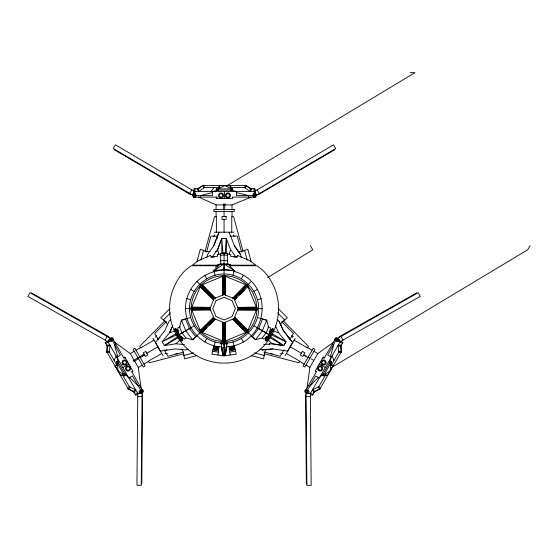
<?xml version="1.0" encoding="UTF-8"?>
<svg xmlns="http://www.w3.org/2000/svg" width="558" height="558" viewBox="0 0 558 558"><rect width="100%" height="100%" fill="white"/><g stroke="black" fill="none" stroke-linecap="round" stroke-linejoin="round"><path stroke-width="0.84" d="M323.438 375.946L331.647 361.724L330.566 361.096L322.357 375.318L323.438 375.946L323.452 373.414L319.295 377.947L315.723 375.89L307.256 390.551M142.074 393.453L141.251 485.348L136.947 485.307L137.763 393.418L142.074 393.453L141.878 392.713L140.567 393.439L139.263 392.699A1.43 1.43 0 0 1 139.277 391.235L140.881 390.551L132.413 375.89L128.835 377.947L124.678 373.414L124.699 375.946L125.78 375.318L117.564 361.096L116.483 361.724L124.699 375.946M224.065 274.027C205.56 273.908 189.371 290.097 189.483 308.609C189.371 327.114 205.56 343.31 224.065 343.191C242.577 343.31 258.766 327.114 258.647 308.609C258.766 290.097 242.577 273.908 224.065 274.027L224.065 263.899L235.106 271.069C214.307 266.689 192.747 277.347 186.839 298.635C180.436 321.024 198.111 346.211 221.575 346.818L222.795 355.641L225.334 355.641L227.029 342.8L221.101 342.8L222.795 355.641M269.681 333.454L269.654 334.933L267.038 338.336M265.81 340.638L270.023 335.079L272.653 328.732L270.093 331.389L270.023 335.079L268.614 337.332M107.087 352.286L107.506 345.088L109.926 345.193L109.508 352.384L107.087 352.286L106.745 351.693L107.024 345.137M223.549 209.473L223.8 203.705M251.121 355.537L263.599 358.857L264.715 352.154L266.452 349.141M330.19 370.665L330.734 363.307L332.784 366.174L327.441 375.429L323.933 375.088L330.036 370.93M224.581 209.473L225.02 203.705M225.167 253.234L226.332 238.489L221.798 238.44L217.669 249.335L212.159 257.078M253.046 194.616A1.541 1.541 0 0 0 253.499 195.677L253.227 193.87A1.43 1.43 0 0 1 254.49 193.124L255.78 193.877L255.815 195.377A1.43 1.43 0 0 1 255.585 195.684M226.841 344.405L227.029 342.8M224.065 270.072L224.156 267.735M217.962 355L219.078 346.49M233.014 342.012L236.285 354.197L224.065 355.809L221.456 347.711L221.575 346.818M233.014 275.206L234.13 270.707L227.88 263.899L220.257 263.899L217.655 264.855L215.381 267.331M225.334 355.641L226.562 346.818C269.479 344.3 275.387 282.662 234.039 271.383M307.074 387.845L309.885 367.352L317.851 353.556L333.356 342.326M193.382 195.684A1.43 1.43 0 0 1 193.152 195.377L193.187 193.877L194.477 193.124A1.43 1.43 0 0 1 195.739 193.87L195.53 195.593L212.465 195.593L212.465 191.471L218.478 190.132L216.274 188.883L216.274 190.132L232.7 190.132L232.7 188.883L216.274 188.883M207.053 257.189L207.513 254.567L213.526 246.169L219.078 232.198L213.526 246.169M213.812 345.897L212.619 351.331L218.345 352.084M229.282 254.448L230.461 249.384L226.332 238.44L221.798 238.489L217.669 249.384L218.848 254.448M255.606 265.741L255.606 265.19L250.193 260.858L237.589 255.418L237.359 256.31L233.865 256.764L236.662 256.764M306.063 393.453L310.367 393.418L311.183 485.307L306.879 485.348L306.063 393.453L306.258 392.713L307.57 393.439L308.867 392.699A1.43 1.43 0 0 0 308.853 391.235L307.151 390.565A1.541 1.541 0 0 1 308.295 390.705M215.116 342.012L211.852 354.197L224.065 355.809L226.681 347.711L226.562 346.818M196.96 261.716L200.315 249.245L206.676 251.63L210.157 251.63M200.957 260.119L203.642 250.144M206.676 251.63L210.854 236.153L217.167 236.153M330.35 356.576L333.754 344.663L332.442 343.902M269.974 335.17L266.808 337.074L266.494 336.837L265.475 340.38L266.543 341.203L270.449 335.323L273.532 329.094L272.283 328.578L269.723 331.236L270.093 331.389M265.789 340.624L266.808 337.074M114.174 360.475L116.05 355.795M217.948 189.636L219.559 185.674L230.245 185.674L231.703 188.883L225.055 185.674M191.275 309.962L210.457 309.802L191.275 309.962L190.78 308.769L191.275 307.256L210.457 307.416L191.275 307.256M199.924 286.38L213.595 299.827L199.924 286.38L200.643 284.957L201.836 284.468L215.283 298.139L201.836 284.468M191.666 307.416L200.315 286.54M210.066 307.256L209.571 308.448L210.066 309.962M213.205 299.667L213.7 298.474L215.123 297.749M215.283 319.078L201.836 332.749L200.42 332.031L199.924 330.838L213.595 317.39L199.924 330.838M225.418 275.819L225.258 295.001L225.418 275.819L224.225 275.324L222.712 275.819L222.872 295.001L222.712 275.819M201.836 332.749L206.83 327.532M222.712 341.398L222.872 322.217L222.712 341.398L223.904 341.894L225.418 341.398L225.258 322.217L225.418 341.398M246.294 284.468L232.846 298.139L246.294 284.468L247.487 284.957L247.327 285.347A32.894 32.894 0 0 0 195.579 292.162A32.894 32.894 0 0 0 215.555 340.38A32.894 32.894 0 0 0 256.959 308.609L257.35 308.448L256.854 307.256L237.68 307.416L256.854 307.256M234.925 317.551L234.43 318.744L233.007 319.469L232.846 319.078L246.294 332.749L247.487 332.261L248.212 330.838L234.925 317.551L234.534 317.39L248.212 330.838M236.948 297.414L234.534 299.827L248.212 286.38L247.717 285.187L247.327 285.347L252.551 292.162L255.836 300.092L256.959 308.609L257.35 308.769L256.854 309.962L237.68 309.802L238.071 309.962L238.559 308.769L238.071 307.256M247.822 330.678L256.464 309.802M248.519 333.063L255.466 339.752L262.281 330.873L266.738 320.229L262.553 319.106L258.528 328.711L252.404 336.69L255.466 339.752L262.281 337.932L266.208 332.728L268.565 327.037L266.738 320.229L257.468 317.558M271.3 330.964L269.654 334.933L263.878 339.152L262.26 337.918M272.681 328.746L270.051 335.093L254.016 325.9M172.736 325.656L169.534 332.707L174.556 331.173M172.778 325.628L169.576 332.687L162.169 341.726L164.436 345.653L175.972 343.763L184.496 344.621M219.559 185.674L218.101 188.883L224.748 185.674M270.442 334.381L271.209 332.826M128.173 388.8L129.289 386.659L135.733 389.889L134.611 392.037L128.173 388.8L135.057 392.811M155.654 337.255L156.456 335.811M31.318 293.417L31.569 292.964L108.963 336.739L108.712 337.185M105.085 340.08L107.199 336.334M110.01 337.918L107.889 341.67L27.9 296.431L30.02 292.685L110.554 338.455A1.43 1.43 0 0 1 110.93 338.497M204.8 341.984L206.774 338.56M241.356 278.658L243.337 275.233M269.061 344.628L269.933 343.121M280.367 325.049L282.104 322.036L287.349 317.725L278.233 308.581M263.641 344.621L272.199 343.784L283.659 345.632L285.926 341.705L271.781 334.967M267.728 339.613L272.164 343.763L283.701 345.653L285.968 341.726L278.554 332.687L275.359 325.628M283.917 349.866L280.207 356.283L264.715 352.154M289.721 339.808L293.424 333.391L282.104 322.036M291.701 341.182L283.408 330.699L279.077 321.255L283.338 330.664L292.671 342.452L287.677 351.101L272.806 348.917L262.525 349.922L272.806 348.917M285.138 355.648L295.168 338.281M305.672 390.272L316.414 371.663M335.177 339.166L324.107 358.334L322.956 357.671M325.928 374.376L318.193 387.782L320.146 388.912M331.117 365.392L339.278 351.261L341.231 352.391M313.073 392.811L319.964 388.8L318.841 386.659L312.403 389.889L313.519 392.037L319.964 388.8M341.05 352.286L340.624 345.088L338.204 345.193L338.629 352.384L341.05 352.286L341.391 351.693L341.112 345.137M530.1 245.625L527.68 249.81L331.187 367.813M114.536 149.279L114.271 149.725L190.878 194.868L191.136 194.421M189.643 193.542L191.826 189.832M192.419 195.174L194.609 191.471L115.436 144.815L113.253 148.519L193.159 195.377M213.819 236.459L214.67 235.037M245.569 185.465L244.271 187.509L250.291 191.471L251.588 189.42L245.569 185.465L251.791 188.981M118.101 370.93L124.204 375.088L120.695 375.429L115.353 366.174L117.396 363.307L117.947 370.665M111.816 340.673L110.533 341.447A1.43 1.43 0 0 1 109.263 340.729L109.27 339.229L110.547 338.455M115.353 366.174L117.975 362.798M210.924 191.471L214.042 187.509M155.396 342.493L164.791 330.664L168.99 321.296L171.027 319.588M241.879 252.083L242.974 250.891L233.607 216.741L231.758 216.741L231.758 232.198M318.332 377.396L309.711 386.296L308.4 385.543M169.897 308.581L160.781 317.725L166.026 322.036L167.77 325.049M163.222 320.153L170.511 312.836M166.026 322.036L154.706 333.391L158.416 339.808M196.814 335.86L192.67 339.752L185.856 337.932L182.103 333.042L179.571 327.037L181.392 320.229L190.662 317.558M200.42 332.031L214.091 318.583L224.065 322.712L234.039 318.583L238.168 308.609L234.039 298.635L224.065 294.505L214.091 298.635L209.961 308.609L214.091 318.583L200.643 332.261M247.487 284.957L234.039 298.635L247.717 285.187M199.611 333.063L192.67 339.752L185.856 330.873L181.392 320.229L186.839 318.583M248.519 284.155L251.316 281.358M209.25 325.119L214.077 320.285M239.368 294.994L244.195 290.167M337.206 338.497A1.43 1.43 0 0 1 337.583 338.455L418.116 292.685L420.23 296.431L340.24 341.67L338.12 337.918M175.972 343.763L180.401 339.613M215.848 269.221L213.023 271.069L214.091 271.383L215.116 275.206M192.531 265.741L192.531 265.19L197.937 260.858L210.54 255.418L210.771 256.31L214.272 256.764L211.468 256.764M194.114 325.9L177.681 335.323L174.605 329.094L175.847 328.578L178.407 331.236L178.044 331.389L175.477 328.732M175.456 328.746L178.142 335.191L182.905 337.597M181.636 336.837L182.661 340.38L181.587 341.203L177.681 335.323L178.086 335.093L178.044 331.389M185.87 337.918L184.259 339.152L178.476 334.933L176.83 330.964M164.471 345.632L177.381 336.753M133.697 361.884L138.475 358.62M203.398 185.465L197.379 189.42L198.676 191.471L204.695 187.509L203.398 185.465L202.714 185.465L197.176 188.981M133.083 360.831L137.959 357.727M267.505 277.703L312.738 249.81L310.318 245.625M226.304 186.163L415.019 72.652L410.186 72.652M265.231 337.597L266.494 336.837M267.756 336.069L269.654 334.933L270.428 327.811L267.924 326.772M256.547 195.174L335.721 148.519L333.531 144.815L254.357 191.471L256.547 195.174L255.808 195.377M331.647 361.724L329.464 363.007L331.312 357.134L327.741 355.069L336.118 339.92A1.541 1.541 0 0 0 336.858 341.231L337.597 341.447A1.43 1.43 0 0 0 338.873 340.729L338.866 339.229L337.583 338.455M108.524 340.54L109.096 340.213M107.98 341.824L110.121 340.589M105.692 343.365L108.078 341.991M109.926 345.193L107.541 346.567L105.176 342.479L107.561 341.098L138.091 393.983L135.706 395.357L133.348 391.27L135.733 389.889M115.687 343.902L114.383 344.663L117.78 356.576M106.745 351.693L128.514 389.393M106.899 352.391L108.859 351.261L117.013 365.392M114.781 342.326L130.286 353.556L134.234 351.275M135.992 350.264L141.223 347.243M123.604 357.608L124.762 356.946L132.971 371.168L131.814 371.837M154.05 340.15L140.658 347.878L139.73 346.281L164.624 321.094L166.207 321.443M125.18 357.671L124.022 358.334L112.96 339.166M157.865 338.866L160.097 337.576M114.976 366.39L116.406 365.56M176.481 333.461L162.169 341.726L176.349 334.967M139.716 356.708L144.041 354.211M138.217 358.173L139.974 357.155M142.137 355.906L143.58 355.076M146.768 353.235L157.956 346.776M254.016 291.318L257.44 289.337M181.322 337.074L182.34 340.624L178.162 335.17L177.737 335.421L190.69 327.874M122.83 367.541L128.863 364.053M140.232 357.608L144.557 355.111M164.436 345.653L178.748 337.388M165.51 350.382L166.988 349.524M161.736 353.479L148.351 361.207L149.279 362.805L183.533 353.842M141.062 387.845L138.251 367.352L142.199 365.072M143.957 364.053L148.435 361.472M127.984 388.912L129.944 387.782L122.202 374.376M139.73 385.543L138.419 386.296L129.805 377.396M135.196 394.471L137.582 393.097M139.061 393.425L139.626 393.097M232.7 188.883L230.496 190.132L236.501 191.471L236.501 195.593L253.437 195.593M237.98 251.63L241.454 251.63L247.815 249.245L251.177 261.716M202.003 284.852L222.872 276.21M222.712 294.61L223.904 294.115L225.418 294.61M180.213 326.772L177.709 327.811L178.476 334.933L182.661 340.38M225.418 322.608L224.225 323.103L222.712 322.608M225.258 341.008L246.134 332.359M224.755 204.919L232.03 204.919L251.184 197.107M226.388 264.436L227.88 263.899L230.663 264.924M188.011 349.064L185.542 349.964L175.331 348.917L160.39 351.135L155.466 342.452M257.468 299.66L261.29 298.635M197.009 355.537L184.531 358.857L183.422 352.154L167.923 356.283L164.219 349.866M183.645 355.53L193.626 352.872M212.465 192.58L200.448 195.593L200.448 197.107M281.923 321.443L283.506 321.094L308.4 346.281L307.472 347.878L294.087 340.15M227.448 264.325L227.448 253.555L224.065 252.955L220.682 253.555L220.682 264.325M220.682 255.418L224.065 254.839L227.448 255.418M220.682 260.858L224.065 260.342L227.448 260.858M220.682 254.023L217.306 254.49L217.536 256.31L211.001 257.21M120.695 375.429L124.929 374.843M232.281 269.221L234.13 270.707L223.974 269.395L214 270.707L214.091 271.383M227.148 343.693L224.183 344.084L220.982 343.693M226.681 347.711L221.456 347.711M229.791 352.084L235.511 351.331L234.318 345.897M270.665 353.737L272.318 353.709M280.597 353.57L283.08 353.528M306.077 394.945L305.561 394.945L306.349 483.856L306.865 483.856M306.091 396.675L310.394 396.64M218.91 187.509L203.398 187.509L203.398 185.249M230.831 187.509L245.569 187.509L245.569 185.249M193.954 191.471L255.013 191.471M194.791 197.107L217.111 197.107L217.111 198.439M232.498 197.107L253.241 197.107M198.62 197.107L216.099 204.919L224.065 204.919M214.216 232.198L233.921 232.198M229.868 236.153L237.283 236.153L241.454 251.63M215.374 251.63L217.111 251.63M218.073 264.701L219.782 264.701M228.348 264.701L230.063 264.701M192.531 265.19L218.136 265.19M229.994 265.19L255.606 265.19M218.136 265.741L191.171 265.741L185.528 270.072A54.503 54.503 0 0 0 185.528 347.146A54.503 54.503 0 0 0 262.602 347.146A54.503 54.503 0 0 0 262.602 270.072L256.959 265.741L229.812 265.741M190.78 308.448L209.961 308.609L190.78 308.769M257.35 308.448L238.168 308.609L257.35 308.769M185.528 308.609L189.483 308.609M258.647 308.609L262.602 308.609M238.071 309.962L256.854 309.962M142.06 394.945L142.576 394.945L141.781 483.856L141.265 483.856M137.735 396.64L142.046 396.675M165.049 353.528L167.533 353.57M175.812 353.709L177.465 353.737M227.448 254.023L230.831 254.49L230.6 256.31L237.129 257.21M323.201 374.843L327.441 375.429M236.501 192.58L248.526 195.593L248.526 197.107M254.504 352.872L264.485 355.53M186.839 298.635L190.662 299.66M272.75 330.922L278.595 332.707M260.119 349.064L262.595 349.964M221.742 264.436L220.257 263.899L214 270.707L224.065 263.899L224.156 269.395M225.258 276.21L246.134 284.852M233.007 297.749L234.2 298.244L234.925 299.667M261.29 318.583L262.553 319.106M257.44 327.874L270.4 335.421M215.123 319.469L213.93 318.974L213.205 317.551M202.003 332.359L222.872 341.008M339.034 340.213L339.606 340.54M338.009 340.589L340.15 341.824M340.059 341.991L342.445 343.365M338.204 345.193L340.596 346.567L342.954 342.479L340.568 341.098L310.039 393.983L312.424 395.357L314.789 391.27L312.403 389.889M341.391 351.693L319.622 389.393M291.918 336.007L293.285 336.795M306.914 347.243L312.138 350.264M313.903 351.275L317.851 353.556M324.526 357.608L323.375 356.946L315.158 371.168L316.316 371.837M288.04 337.576L290.265 338.866M331.724 365.56L333.154 366.39M271.648 333.461L285.968 341.726M190.69 289.337L194.114 291.318M290.174 346.776L301.362 353.235M304.549 355.076L305.993 355.906M308.156 357.155L309.92 358.173M311.231 358.934L313.205 360.077M303.573 355.111L307.897 357.608M319.267 364.053L325.307 367.541M269.381 337.388L283.701 345.653M286.394 353.479L299.779 361.207L298.858 362.805L264.604 353.842L264.115 352.3M299.695 361.472L304.173 364.053M305.937 365.072L309.885 367.352M310.548 393.097L312.94 394.471M308.504 393.097L309.076 393.425M116.483 361.724L118.666 363.007L116.817 357.134L120.388 355.069L112.012 339.92A1.541 1.541 0 0 1 111.272 341.231M180.374 336.069L178.476 334.933L178.434 332.714M270.037 336.258L283.659 345.632M251.316 335.86L252.404 336.69M336.858 341.231L336.321 340.673M277.103 319.588L279.139 321.296M200.643 284.957L214.091 298.635L200.42 285.187M247.717 332.031L234.039 318.583L247.487 332.261M196.814 281.358L199.611 284.155M233.007 319.469L246.294 332.749M277.619 312.836L284.908 320.153M206.251 252.083L205.163 250.891L214.523 216.741L216.371 216.741L216.371 232.198M330.162 362.798L332.784 366.174M195.732 336.69L189.608 328.711L185.577 319.106M178.142 335.191L182.32 340.638M240.617 254.567L234.604 246.169L240.617 254.567L241.223 257.922M230.461 249.384L235.971 257.078M178.553 335.881L179.523 337.332M233.46 235.037L234.311 236.459M334.437 149.279L334.695 149.725L258.096 194.868L257.831 194.421M257.14 189.832L259.324 193.542M204.8 275.233L206.774 278.658M241.356 338.56L243.337 341.984M181.678 349.141L183.422 352.154M152.969 338.281L162.992 355.648M130.286 353.556L138.251 367.352M131.716 371.663L142.464 390.272M416.812 293.417L416.561 292.964L339.166 336.739L339.417 337.185M340.931 336.334L343.051 340.08M291.674 335.811L292.476 337.255M174.996 328.934L176.154 331.271M176.921 332.826L177.688 334.381M247.822 286.54L256.464 307.416M191.666 309.802L200.315 330.678M231.856 189.636L230.245 185.674L230.245 187.509M332.087 355.795L333.956 360.475M234.604 246.245L229.059 232.198M244.488 250.144L247.18 260.119M229.052 346.49L230.175 355M221.101 342.8L221.289 344.405M222.97 253.234L221.798 238.489L221.798 253.234M255.013 193.242L255.013 188.716L250.291 188.716L250.291 191.471M253.988 188.716L253.988 191.471M252.704 265.19L252.704 265.741M247.794 265.19L247.794 265.741M246.252 185.465L202.714 185.465M242.081 265.19L242.081 265.741M237.589 255.418L237.589 256.31M235.078 265.19L235.078 265.741M232.7 197.107L232.7 198.439L216.274 198.439L216.274 197.107M232.03 204.919L232.03 209.473M232.03 211.51L232.03 216.678M226.332 238.44L226.332 253.234M224.483 191.471L224.483 198.439M224.225 275.324L224.065 294.505L223.904 275.324M224.225 341.894L224.065 322.712L223.904 341.894M224.065 209.473L224.065 216.504M224.065 219.35L224.065 232.274M224.065 252.955L224.065 263.997M223.974 267.735L223.974 269.395M219.559 185.249L219.559 187.509M217.167 237.011L217.167 238.719M216.099 204.919L216.099 209.473M216.099 211.51L216.099 216.678M213.051 265.19L213.051 265.741M209.55 265.19L209.55 265.741M208.399 265.19L208.399 265.741M206.055 265.19L206.055 265.741M200.336 265.19L200.336 265.741M198.676 191.471L198.676 188.716L193.954 188.716L193.954 193.242M195.426 265.19L195.426 265.741M194.979 188.716L194.979 191.471M194.791 191.471L194.791 193.117M195.921 194.616A1.541 1.541 0 0 1 195.467 195.677M139.835 390.705A1.541 1.541 0 0 1 140.979 390.565M224.183 348.039L224.065 355.809L224.065 343.191L224.183 348.039M215.632 348.478C216.134 350.054 216.853 347.369 215.632 348.478M231.703 348.478C232.212 350.054 232.93 347.369 231.703 348.478M216.072 300.609L212.758 308.609L216.072 316.602L224.065 319.915L232.065 316.602L235.378 308.609L232.065 300.609L224.065 297.295L216.072 300.609M302.394 351.449L300.337 355.021L302.799 356.443L304.863 352.872L302.394 351.449M313.254 348.325L303.057 365.992L304.814 367.011L315.019 349.343L313.254 348.325M134.876 348.325L133.111 349.343L143.315 367.011L145.073 365.992L134.876 348.325M145.736 351.449L143.273 352.872L145.331 356.443L147.8 355.021L145.736 351.449M234.269 209.473L213.867 209.473L213.867 211.51L234.269 211.51L234.269 209.473M226.13 216.504L222.007 216.504L222.007 219.35L226.13 219.35L226.13 216.504M270.449 335.323L270.058 335.163L270.449 335.323M215.276 349.887A1.507 1.507 0 0 0 217.536 348.583A1.507 1.507 0 0 0 215.276 347.278A1.507 1.507 0 0 0 215.276 349.887M215.486 349.517A1.081 1.081 0 0 0 217.104 348.583A1.081 1.081 0 0 0 215.486 347.648A1.081 1.081 0 0 0 215.486 349.517M253.799 197.42A1.507 1.507 0 0 0 256.059 196.116A1.507 1.507 0 0 0 253.799 194.812A1.507 1.507 0 0 0 253.799 197.42M227.064 197.002A1.723 1.723 0 0 0 229.652 195.509A1.723 1.723 0 0 0 227.064 194.017A1.723 1.723 0 0 0 227.064 197.002M253.96 196.709A0.837 0.837 0 0 0 255.362 196.332A0.837 0.837 0 0 0 254.336 195.307A0.837 0.837 0 0 0 253.96 196.709M220.18 197.002A1.723 1.723 0 0 0 222.761 195.509A1.723 1.723 0 0 0 220.18 194.017A1.723 1.723 0 0 0 220.18 197.002M219.747 197.755A2.588 2.588 0 0 0 223.632 195.509A2.588 2.588 0 0 0 219.747 193.263A2.588 2.588 0 0 0 219.747 197.755M231.354 349.887A1.507 1.507 0 0 0 233.614 348.583A1.507 1.507 0 0 0 231.354 347.278A1.507 1.507 0 0 0 231.354 349.887M226.632 197.755A2.588 2.588 0 0 0 230.517 195.509A2.588 2.588 0 0 0 226.632 193.263A2.588 2.588 0 0 0 226.632 197.755M231.563 349.517A1.081 1.081 0 0 0 233.181 348.583A1.081 1.081 0 0 0 231.563 347.648A1.081 1.081 0 0 0 231.563 349.517M193.821 196.709A0.837 0.837 0 0 0 195.223 196.332A0.837 0.837 0 0 0 194.198 195.307A0.837 0.837 0 0 0 193.821 196.709M215.486 349.127A0.76 0.76 0 0 0 216.762 348.785A0.76 0.76 0 0 0 215.827 347.85A0.76 0.76 0 0 0 215.486 349.127M214.949 350.452A2.155 2.155 0 0 0 218.185 348.583A2.155 2.155 0 0 0 214.949 346.72A2.155 2.155 0 0 0 214.949 350.452M305.491 392.56A1.507 1.507 0 0 0 307.751 391.256A1.507 1.507 0 0 0 305.491 389.951A1.507 1.507 0 0 0 305.491 392.56M305.826 391.981A0.837 0.837 0 0 0 307.081 391.256A0.837 0.837 0 0 0 305.826 390.53A0.837 0.837 0 0 0 305.826 391.981M126.833 369.717A1.723 1.723 0 0 0 129.714 368.95A1.723 1.723 0 0 0 127.608 366.836A1.723 1.723 0 0 0 126.833 369.717M193.661 197.42A1.507 1.507 0 0 0 195.921 196.116A1.507 1.507 0 0 0 193.661 194.812A1.507 1.507 0 0 0 193.661 197.42M231.563 349.127A0.76 0.76 0 0 0 232.839 348.785A0.76 0.76 0 0 0 231.905 347.85A0.76 0.76 0 0 0 231.563 349.127M231.026 350.452A2.155 2.155 0 0 0 234.255 348.583A2.155 2.155 0 0 0 231.026 346.72A2.155 2.155 0 0 0 231.026 350.452M126.757 370.749A2.588 2.588 0 0 0 130.642 368.503A2.588 2.588 0 0 0 126.757 366.257A2.588 2.588 0 0 0 126.757 370.749M111.405 339.899A0.837 0.837 0 0 0 112.66 339.173A0.837 0.837 0 0 0 111.405 338.455A0.837 0.837 0 0 0 111.405 339.899M319.218 369.996A1.723 1.723 0 0 0 321.806 368.503A1.723 1.723 0 0 0 319.218 367.011A1.723 1.723 0 0 0 319.218 369.996M322.663 364.032A1.723 1.723 0 0 0 325.244 362.54A1.723 1.723 0 0 0 322.663 361.047A1.723 1.723 0 0 0 322.663 364.032M318.248 370.338A2.588 2.588 0 0 0 322.587 369.173A2.588 2.588 0 0 0 319.413 365.999A2.588 2.588 0 0 0 318.248 370.338M335.721 339.766A0.837 0.837 0 0 0 337.123 339.397A0.837 0.837 0 0 0 336.097 338.371A0.837 0.837 0 0 0 335.721 339.766M141.3 391.849A0.837 0.837 0 0 0 142.695 391.472A0.837 0.837 0 0 0 141.669 390.447A0.837 0.837 0 0 0 141.3 391.849M123.388 363.753A1.723 1.723 0 0 0 126.268 362.986A1.723 1.723 0 0 0 124.162 360.873A1.723 1.723 0 0 0 123.388 363.753M111.07 340.485A1.507 1.507 0 0 0 113.33 339.173A1.507 1.507 0 0 0 111.07 337.869A1.507 1.507 0 0 0 111.07 340.485M335.246 340.24A1.507 1.507 0 0 0 337.764 339.564A1.507 1.507 0 0 0 335.923 337.723A1.507 1.507 0 0 0 335.246 340.24M140.825 392.323A1.507 1.507 0 0 0 143.343 391.646A1.507 1.507 0 0 0 141.502 389.798A1.507 1.507 0 0 0 140.825 392.323M122.774 364.367A2.588 2.588 0 0 0 127.112 363.209A2.588 2.588 0 0 0 123.939 360.036A2.588 2.588 0 0 0 122.774 364.367M322.231 364.779A2.588 2.588 0 0 0 326.116 362.54A2.588 2.588 0 0 0 322.231 360.294A2.588 2.588 0 0 0 322.231 364.779"/></g></svg>
